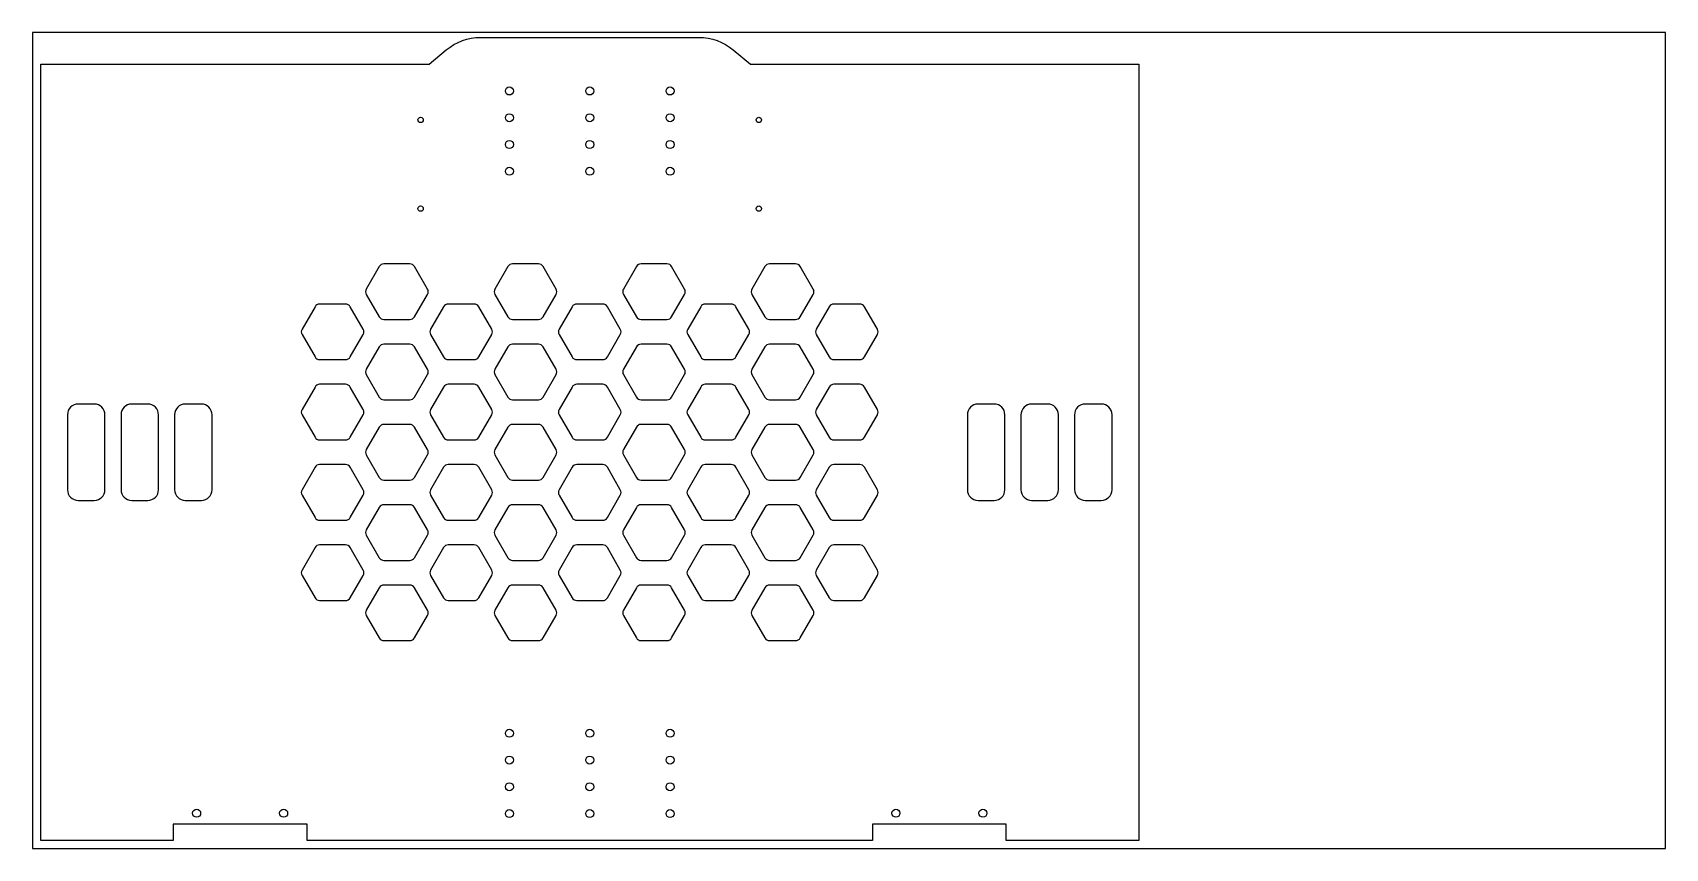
# Model space of a CAD drawing. Extents: x -305 to 305, y 648 to 952.
import ezdxf

# ---------------------------------------------------------------- set-up
doc = ezdxf.new("R2010")
doc.units = 0
for name, color, linetype in [('6_06MM_ABS_INSIDE', 15, 'CONTINUOUS'), ('6_06MM_ABS_OUTSIDE', 1, 'CONTINUOUS'), ('BOUNDARIES', 7, 'CONTINUOUS'), ('SCREW_HOLES', 7, 'CONTINUOUS')]:
    doc.layers.add(name, color=color, linetype=linetype)

msp = doc.modelspace()

# ---------------------------------------------------------------- linework, layer by layer
at = {"layer": '6_06MM_ABS_INSIDE'}
for points in [[(-180.22, 854.6), (-175.38, 846.21, 0.267949), (-173.65, 845.21), (-163.96, 845.21, 0.267949), (-162.22, 846.21), (-157.38, 854.6, 0.267949), (-157.38, 856.6), (-162.22, 864.99, 0.267949), (-163.96, 865.99), (-173.65, 865.99, 0.267949), (-175.38, 864.99), (-180.22, 856.6, 0.267949)], [(-132.22, 854.6), (-127.38, 846.21, 0.267949), (-125.65, 845.21), (-115.96, 845.21, 0.267949), (-114.22, 846.21), (-109.38, 854.6, 0.267949), (-109.38, 856.6), (-114.22, 864.99, 0.267949), (-115.96, 865.99), (-125.65, 865.99, 0.267949), (-127.38, 864.99), (-132.22, 856.6, 0.267949)], [(-84.22, 854.6), (-79.38, 846.21, 0.267949), (-77.65, 845.21), (-67.96, 845.21, 0.267949), (-66.22, 846.21), (-61.38, 854.6, 0.267949), (-61.38, 856.6), (-66.22, 864.99, 0.267949), (-67.96, 865.99), (-77.65, 865.99, 0.267949), (-79.38, 864.99), (-84.22, 856.6, 0.267949)], [(-36.22, 854.6), (-31.38, 846.21, 0.267949), (-29.65, 845.21), (-19.96, 845.21, 0.267949), (-18.22, 846.21), (-13.38, 854.6, 0.267949), (-13.38, 856.6), (-18.22, 864.99, 0.267949), (-19.96, 865.99), (-29.65, 865.99, 0.267949), (-31.38, 864.99), (-36.22, 856.6, 0.267949)], [(-204.22, 839.6), (-199.38, 831.21, 0.267949), (-197.65, 830.21), (-187.96, 830.21, 0.267949), (-186.22, 831.21), (-181.38, 839.6, 0.267949), (-181.38, 841.6), (-186.22, 849.99, 0.267949), (-187.96, 850.99), (-197.65, 850.99, 0.267949), (-199.38, 849.99), (-204.22, 841.6, 0.267949)], [(-156.22, 839.6), (-151.38, 831.21, 0.267949), (-149.65, 830.21), (-139.96, 830.21, 0.267949), (-138.22, 831.21), (-133.38, 839.6, 0.267949), (-133.38, 841.6), (-138.22, 849.99, 0.267949), (-139.96, 850.99), (-149.65, 850.99, 0.267949), (-151.38, 849.99), (-156.22, 841.6, 0.267949)], [(-108.22, 839.6), (-103.38, 831.21, 0.267949), (-101.65, 830.21), (-91.96, 830.21, 0.267949), (-90.22, 831.21), (-85.38, 839.6, 0.267949), (-85.38, 841.6), (-90.22, 849.99, 0.267949), (-91.96, 850.99), (-101.65, 850.99, 0.267949), (-103.38, 849.99), (-108.22, 841.6, 0.267949)], [(-60.22, 839.6), (-55.38, 831.21, 0.267949), (-53.65, 830.21), (-43.96, 830.21, 0.267949), (-42.22, 831.21), (-37.38, 839.6, 0.267949), (-37.38, 841.6), (-42.22, 849.99, 0.267949), (-43.96, 850.99), (-53.65, 850.99, 0.267949), (-55.38, 849.99), (-60.22, 841.6, 0.267949)], [(-12.22, 839.6), (-7.38, 831.21, 0.267949), (-5.65, 830.21), (4.04, 830.21, 0.267949), (5.78, 831.21), (10.62, 839.6, 0.267949), (10.62, 841.6), (5.78, 849.99, 0.267949), (4.04, 850.99), (-5.65, 850.99, 0.267949), (-7.38, 849.99), (-12.22, 841.6, 0.267949)], [(-180.22, 824.6), (-175.38, 816.21, 0.267949), (-173.65, 815.21), (-163.96, 815.21, 0.267949), (-162.22, 816.21), (-157.38, 824.6, 0.267949), (-157.38, 826.6), (-162.22, 834.99, 0.267949), (-163.96, 835.99), (-173.65, 835.99, 0.267949), (-175.38, 834.99), (-180.22, 826.6, 0.267949)], [(-132.22, 824.6), (-127.38, 816.21, 0.267949), (-125.65, 815.21), (-115.96, 815.21, 0.267949), (-114.22, 816.21), (-109.38, 824.6, 0.267949), (-109.38, 826.6), (-114.22, 834.99, 0.267949), (-115.96, 835.99), (-125.65, 835.99, 0.267949), (-127.38, 834.99), (-132.22, 826.6, 0.267949)], [(-84.22, 824.6), (-79.38, 816.21, 0.267949), (-77.65, 815.21), (-67.96, 815.21, 0.267949), (-66.22, 816.21), (-61.38, 824.6, 0.267949), (-61.38, 826.6), (-66.22, 834.99, 0.267949), (-67.96, 835.99), (-77.65, 835.99, 0.267949), (-79.38, 834.99), (-84.22, 826.6, 0.267949)], [(-36.22, 824.6), (-31.38, 816.21, 0.267949), (-29.65, 815.21), (-19.96, 815.21, 0.267949), (-18.22, 816.21), (-13.38, 824.6, 0.267949), (-13.38, 826.6), (-18.22, 834.99, 0.267949), (-19.96, 835.99), (-29.65, 835.99, 0.267949), (-31.38, 834.99), (-36.22, 826.6, 0.267949)], [(-204.22, 809.6), (-199.38, 801.21, 0.267949), (-197.65, 800.21), (-187.96, 800.21, 0.267949), (-186.22, 801.21), (-181.38, 809.6, 0.267949), (-181.38, 811.6), (-186.22, 819.99, 0.267949), (-187.96, 820.99), (-197.65, 820.99, 0.267949), (-199.38, 819.99), (-204.22, 811.6, 0.267949)], [(-156.22, 809.6), (-151.38, 801.21, 0.267949), (-149.65, 800.21), (-139.96, 800.21, 0.267949), (-138.22, 801.21), (-133.38, 809.6, 0.267949), (-133.38, 811.6), (-138.22, 819.99, 0.267949), (-139.96, 820.99), (-149.65, 820.99, 0.267949), (-151.38, 819.99), (-156.22, 811.6, 0.267949)], [(-108.22, 809.6), (-103.38, 801.21, 0.267949), (-101.65, 800.21), (-91.96, 800.21, 0.267949), (-90.22, 801.21), (-85.38, 809.6, 0.267949), (-85.38, 811.6), (-90.22, 819.99, 0.267949), (-91.96, 820.99), (-101.65, 820.99, 0.267949), (-103.38, 819.99), (-108.22, 811.6, 0.267949)], [(-60.22, 809.6), (-55.38, 801.21, 0.267949), (-53.65, 800.21), (-43.96, 800.21, 0.267949), (-42.22, 801.21), (-37.38, 809.6, 0.267949), (-37.38, 811.6), (-42.22, 819.99, 0.267949), (-43.96, 820.99), (-53.65, 820.99, 0.267949), (-55.38, 819.99), (-60.22, 811.6, 0.267949)], [(-12.22, 809.6), (-7.38, 801.21, 0.267949), (-5.65, 800.21), (4.04, 800.21, 0.267949), (5.78, 801.21), (10.62, 809.6, 0.267949), (10.62, 811.6), (5.78, 819.99, 0.267949), (4.04, 820.99), (-5.65, 820.99, 0.267949), (-7.38, 819.99), (-12.22, 811.6, 0.267949)], [(-287.8, 777.6), (-281.8, 777.6, 0.414213), (-277.8, 781.6), (-277.8, 809.6, 0.414214), (-281.8, 813.6), (-287.8, 813.6, 0.414213), (-291.8, 809.6), (-291.8, 781.6, 0.414213)], [(-267.8, 777.6), (-261.8, 777.6, 0.414213), (-257.8, 781.6), (-257.8, 809.6, 0.414214), (-261.8, 813.6), (-267.8, 813.6, 0.414213), (-271.8, 809.6), (-271.8, 781.6, 0.414213)], [(-247.8, 777.6), (-241.8, 777.6, 0.414213), (-237.8, 781.6), (-237.8, 809.6, 0.414214), (-241.8, 813.6), (-247.8, 813.6, 0.414213), (-251.8, 809.6), (-251.8, 781.6, 0.414213)], [(48.2, 777.6), (54.2, 777.6, 0.414213), (58.2, 781.6), (58.2, 809.6, 0.414213), (54.2, 813.6), (48.2, 813.6, 0.414214), (44.2, 809.6), (44.2, 781.6, 0.414213)], [(68.2, 777.6), (74.2, 777.6, 0.414213), (78.2, 781.6), (78.2, 809.6, 0.414213), (74.2, 813.6), (68.2, 813.6, 0.414214), (64.2, 809.6), (64.2, 781.6, 0.414213)], [(88.2, 777.6), (94.2, 777.6, 0.414213), (98.2, 781.6), (98.2, 809.6, 0.414213), (94.2, 813.6), (88.2, 813.6, 0.414214), (84.2, 809.6), (84.2, 781.6, 0.414213)], [(-180.22, 794.6), (-175.38, 786.21, 0.267949), (-173.65, 785.21), (-163.96, 785.21, 0.267949), (-162.22, 786.21), (-157.38, 794.6, 0.267949), (-157.38, 796.6), (-162.22, 804.99, 0.267949), (-163.96, 805.99), (-173.65, 805.99, 0.267949), (-175.38, 804.99), (-180.22, 796.6, 0.267949)], [(-132.22, 794.6), (-127.38, 786.21, 0.267949), (-125.65, 785.21), (-115.96, 785.21, 0.267949), (-114.22, 786.21), (-109.38, 794.6, 0.267949), (-109.38, 796.6), (-114.22, 804.99, 0.267949), (-115.96, 805.99), (-125.65, 805.99, 0.267949), (-127.38, 804.99), (-132.22, 796.6, 0.267949)], [(-84.22, 794.6), (-79.38, 786.21, 0.267949), (-77.65, 785.21), (-67.96, 785.21, 0.267949), (-66.22, 786.21), (-61.38, 794.6, 0.267949), (-61.38, 796.6), (-66.22, 804.99, 0.267949), (-67.96, 805.99), (-77.65, 805.99, 0.267949), (-79.38, 804.99), (-84.22, 796.6, 0.267949)], [(-36.22, 794.6), (-31.38, 786.21, 0.267949), (-29.65, 785.21), (-19.96, 785.21, 0.267949), (-18.22, 786.21), (-13.38, 794.6, 0.267949), (-13.38, 796.6), (-18.22, 804.99, 0.267949), (-19.96, 805.99), (-29.65, 805.99, 0.267949), (-31.38, 804.99), (-36.22, 796.6, 0.267949)], [(-204.22, 779.6), (-199.38, 771.21, 0.267949), (-197.65, 770.21), (-187.96, 770.21, 0.267949), (-186.22, 771.21), (-181.38, 779.6, 0.267949), (-181.38, 781.6), (-186.22, 789.99, 0.267949), (-187.96, 790.99), (-197.65, 790.99, 0.267949), (-199.38, 789.99), (-204.22, 781.6, 0.267949)], [(-156.22, 779.6), (-151.38, 771.21, 0.267949), (-149.65, 770.21), (-139.96, 770.21, 0.267949), (-138.22, 771.21), (-133.38, 779.6, 0.267949), (-133.38, 781.6), (-138.22, 789.99, 0.267949), (-139.96, 790.99), (-149.65, 790.99, 0.267949), (-151.38, 789.99), (-156.22, 781.6, 0.267949)], [(-108.22, 779.6), (-103.38, 771.21, 0.267949), (-101.65, 770.21), (-91.96, 770.21, 0.267949), (-90.22, 771.21), (-85.38, 779.6, 0.267949), (-85.38, 781.6), (-90.22, 789.99, 0.267949), (-91.96, 790.99), (-101.65, 790.99, 0.267949), (-103.38, 789.99), (-108.22, 781.6, 0.267949)], [(-60.22, 779.6), (-55.38, 771.21, 0.267949), (-53.65, 770.21), (-43.96, 770.21, 0.267949), (-42.22, 771.21), (-37.38, 779.6, 0.267949), (-37.38, 781.6), (-42.22, 789.99, 0.267949), (-43.96, 790.99), (-53.65, 790.99, 0.267949), (-55.38, 789.99), (-60.22, 781.6, 0.267949)], [(-12.22, 779.6), (-7.38, 771.21, 0.267949), (-5.65, 770.21), (4.04, 770.21, 0.267949), (5.78, 771.21), (10.62, 779.6, 0.267949), (10.62, 781.6), (5.78, 789.99, 0.267949), (4.04, 790.99), (-5.65, 790.99, 0.267949), (-7.38, 789.99), (-12.22, 781.6, 0.267949)], [(-180.22, 764.6), (-175.38, 756.21, 0.267949), (-173.65, 755.21), (-163.96, 755.21, 0.267949), (-162.22, 756.21), (-157.38, 764.6, 0.267949), (-157.38, 766.6), (-162.22, 774.99, 0.267949), (-163.96, 775.99), (-173.65, 775.99, 0.267949), (-175.38, 774.99), (-180.22, 766.6, 0.267949)], [(-132.22, 764.6), (-127.38, 756.21, 0.267949), (-125.65, 755.21), (-115.96, 755.21, 0.267949), (-114.22, 756.21), (-109.38, 764.6, 0.267949), (-109.38, 766.6), (-114.22, 774.99, 0.267949), (-115.96, 775.99), (-125.65, 775.99, 0.267949), (-127.38, 774.99), (-132.22, 766.6, 0.267949)], [(-84.22, 764.6), (-79.38, 756.21, 0.267949), (-77.65, 755.21), (-67.96, 755.21, 0.267949), (-66.22, 756.21), (-61.38, 764.6, 0.267949), (-61.38, 766.6), (-66.22, 774.99, 0.267949), (-67.96, 775.99), (-77.65, 775.99, 0.267949), (-79.38, 774.99), (-84.22, 766.6, 0.267949)], [(-36.22, 764.6), (-31.38, 756.21, 0.267949), (-29.65, 755.21), (-19.96, 755.21, 0.267949), (-18.22, 756.21), (-13.38, 764.6, 0.267949), (-13.38, 766.6), (-18.22, 774.99, 0.267949), (-19.96, 775.99), (-29.65, 775.99, 0.267949), (-31.38, 774.99), (-36.22, 766.6, 0.267949)], [(-204.22, 749.6), (-199.38, 741.21, 0.267949), (-197.65, 740.21), (-187.96, 740.21, 0.267949), (-186.22, 741.21), (-181.38, 749.6, 0.267949), (-181.38, 751.6), (-186.22, 759.99, 0.267949), (-187.96, 760.99), (-197.65, 760.99, 0.267949), (-199.38, 759.99), (-204.22, 751.6, 0.267949)], [(-156.22, 749.6), (-151.38, 741.21, 0.267949), (-149.65, 740.21), (-139.96, 740.21, 0.267949), (-138.22, 741.21), (-133.38, 749.6, 0.267949), (-133.38, 751.6), (-138.22, 759.99, 0.267949), (-139.96, 760.99), (-149.65, 760.99, 0.267949), (-151.38, 759.99), (-156.22, 751.6, 0.267949)], [(-108.22, 749.6), (-103.38, 741.21, 0.267949), (-101.65, 740.21), (-91.96, 740.21, 0.267949), (-90.22, 741.21), (-85.38, 749.6, 0.267949), (-85.38, 751.6), (-90.22, 759.99, 0.267949), (-91.96, 760.99), (-101.65, 760.99, 0.267949), (-103.38, 759.99), (-108.22, 751.6, 0.267949)], [(-60.22, 749.6), (-55.38, 741.21, 0.267949), (-53.65, 740.21), (-43.96, 740.21, 0.267949), (-42.22, 741.21), (-37.38, 749.6, 0.267949), (-37.38, 751.6), (-42.22, 759.99, 0.267949), (-43.96, 760.99), (-53.65, 760.99, 0.267949), (-55.38, 759.99), (-60.22, 751.6, 0.267949)], [(-12.22, 749.6), (-7.38, 741.21, 0.267949), (-5.65, 740.21), (4.04, 740.21, 0.267949), (5.78, 741.21), (10.62, 749.6, 0.267949), (10.62, 751.6), (5.78, 759.99, 0.267949), (4.04, 760.99), (-5.65, 760.99, 0.267949), (-7.38, 759.99), (-12.22, 751.6, 0.267949)], [(-180.22, 734.6), (-175.38, 726.21, 0.267949), (-173.65, 725.21), (-163.96, 725.21, 0.267949), (-162.22, 726.21), (-157.38, 734.6, 0.267949), (-157.38, 736.6), (-162.22, 744.99, 0.267949), (-163.96, 745.99), (-173.65, 745.99, 0.267949), (-175.38, 744.99), (-180.22, 736.6, 0.267949)], [(-132.22, 734.6), (-127.38, 726.21, 0.267949), (-125.65, 725.21), (-115.96, 725.21, 0.267949), (-114.22, 726.21), (-109.38, 734.6, 0.267949), (-109.38, 736.6), (-114.22, 744.99, 0.267949), (-115.96, 745.99), (-125.65, 745.99, 0.267949), (-127.38, 744.99), (-132.22, 736.6, 0.267949)], [(-84.22, 734.6), (-79.38, 726.21, 0.267949), (-77.65, 725.21), (-67.96, 725.21, 0.267949), (-66.22, 726.21), (-61.38, 734.6, 0.267949), (-61.38, 736.6), (-66.22, 744.99, 0.267949), (-67.96, 745.99), (-77.65, 745.99, 0.267949), (-79.38, 744.99), (-84.22, 736.6, 0.267949)], [(-36.22, 734.6), (-31.38, 726.21, 0.267949), (-29.65, 725.21), (-19.96, 725.21, 0.267949), (-18.22, 726.21), (-13.38, 734.6, 0.267949), (-13.38, 736.6), (-18.22, 744.99, 0.267949), (-19.96, 745.99), (-29.65, 745.99, 0.267949), (-31.38, 744.99), (-36.22, 736.6, 0.267949)]]:
    msp.add_lwpolyline(points, format="xyb", close=True, dxfattribs=at)
at = {"layer": '6_06MM_ABS_OUTSIDE'}
msp.add_lwpolyline([(-43.24, 945.96), (-36.8, 940.6), (108.2, 940.6), (108.2, 650.6), (58.73, 650.6), (58.73, 656.66), (8.73, 656.66), (8.73, 650.6), (-202.33, 650.6), (-202.33, 656.66), (-252.33, 656.66), (-252.33, 650.6), (-301.8, 650.6), (-301.8, 940.6), (-156.8, 940.6), (-150.36, 945.96, -0.175453), (-137.56, 950.6), (-56.04, 950.6, -0.175453)], format="xyb", close=True, dxfattribs=at)
at = {"layer": 'BOUNDARIES'}
msp.add_lwpolyline([(304.8, 647.6), (304.8, 952.4), (-304.8, 952.4), (-304.8, 647.6)], close=True, dxfattribs=at)
at = {"layer": 'SCREW_HOLES'}
for centre, radius in [((-126.8, 930.6), 1.5), ((-96.8, 930.6), 1.5), ((-66.8, 930.6), 1.5), ((-159.94, 919.77), 1), ((-126.8, 920.6), 1.5), ((-96.8, 920.6), 1.5), ((-66.8, 920.6), 1.5), ((-33.66, 919.77), 1), ((-126.8, 910.6), 1.5), ((-96.8, 910.6), 1.5), ((-66.8, 910.6), 1.5), ((-126.8, 900.6), 1.5), ((-96.8, 900.6), 1.5), ((-66.8, 900.6), 1.5), ((-159.94, 886.63), 1), ((-33.66, 886.63), 1), ((-126.8, 690.6), 1.5), ((-96.8, 690.6), 1.5), ((-66.8, 690.6), 1.5), ((-126.8, 680.6), 1.5), ((-96.8, 680.6), 1.5), ((-66.8, 680.6), 1.5), ((-126.8, 670.6), 1.5), ((-96.8, 670.6), 1.5), ((-66.8, 670.6), 1.5), ((-243.57, 660.75), 1.5), ((-211.09, 660.75), 1.5), ((-126.8, 660.6), 1.5), ((-96.8, 660.6), 1.5), ((-66.8, 660.6), 1.5), ((17.53, 660.75), 1.5), ((50.01, 660.75), 1.5)]:
    msp.add_circle(centre, radius, dxfattribs=at)

doc.saveas('drawing.dxf')
